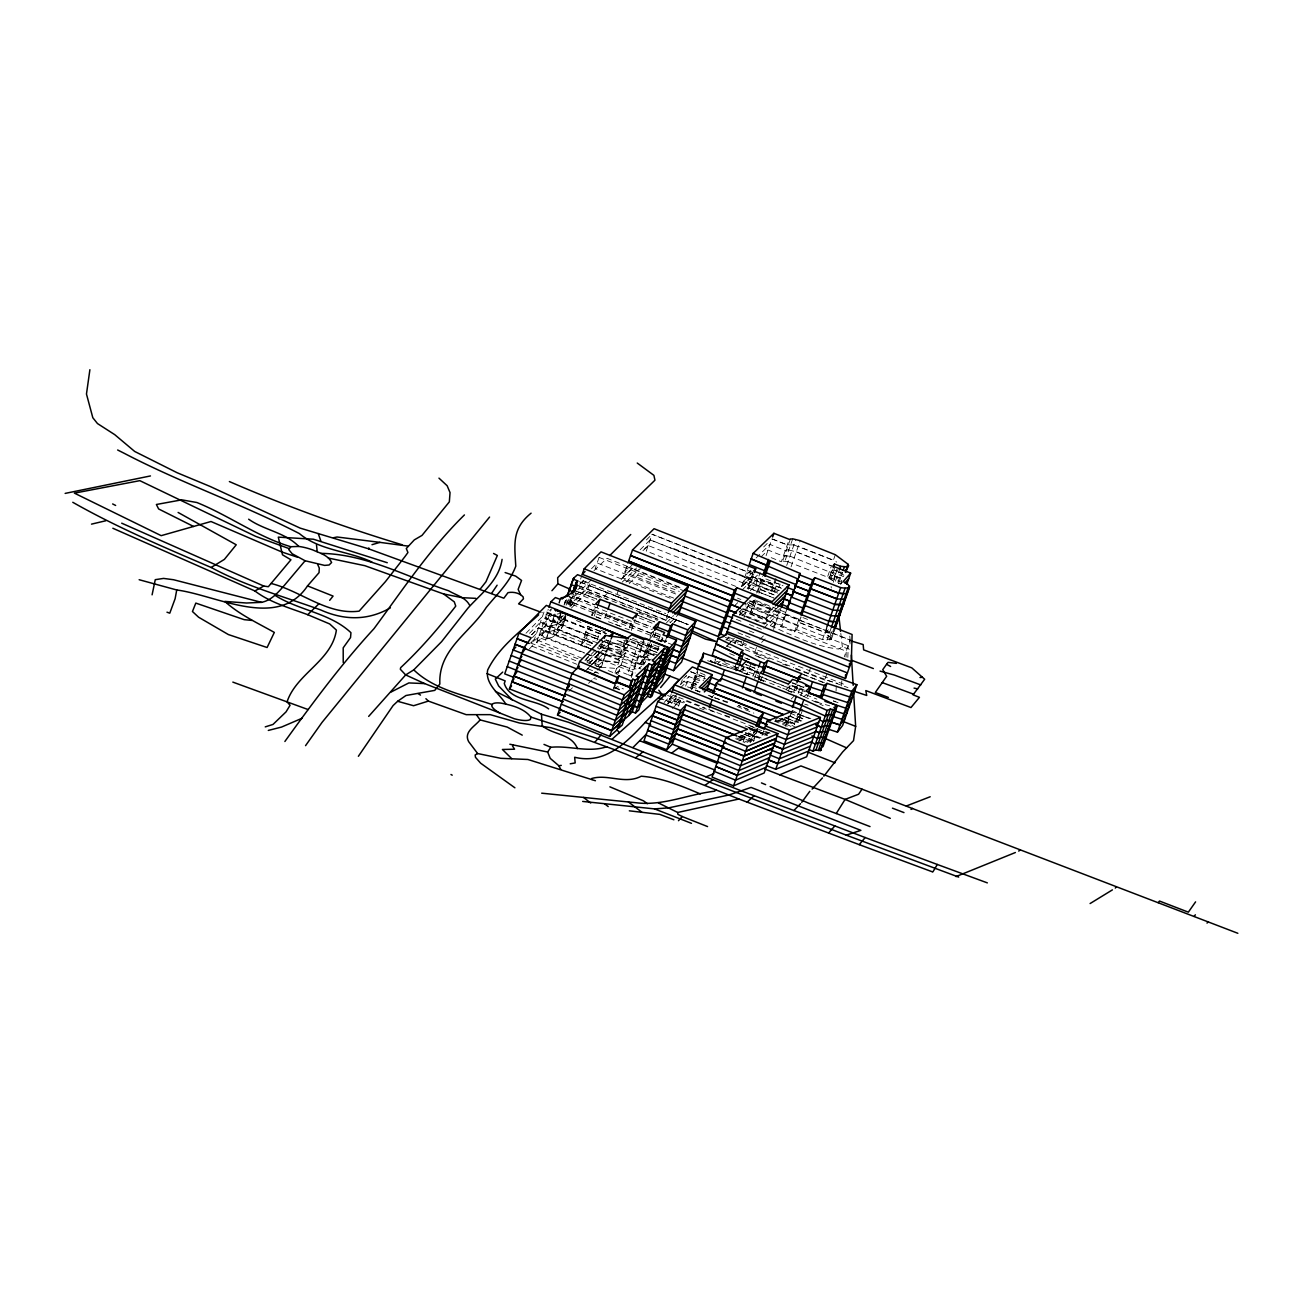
<?xml version="1.0" encoding="UTF-8"?>
<svg xmlns="http://www.w3.org/2000/svg" width="1303" height="1303" viewBox="0 0 1303 1303"><rect width="100%" height="100%" fill="white"/><g stroke="black" fill="none" stroke-linecap="round" stroke-linejoin="round"><path stroke-width="0.75" stroke-dasharray="5 3.75" d="M836.07 690.997L836.265 685.085M841.624 685.85L841.819 679.938M846.038 657.152L846.233 651.239L746 611.873L741.928 616.205M847.846 657.364L848.204 645.636M850.028 643.991L850.159 640.017L749.925 600.667L747.205 603.582M787.175 608.273L780.741 626.596L794.488 631.922L796.605 629.626L822.47 639.594L831.281 639.529L833.92 630.945L832.308 633.014L824.962 632.46L799.097 622.492M691.502 689.596L697.007 671.876M693.75 681.16L693.294 685.492L690.541 688.375L696.421 671.566M695.704 675.557L695.265 679.873L692.496 682.772L696.209 684.238M697.675 669.954L697.252 674.188L694.466 677.169L703.718 680.817M529.327 648.927L532.064 646.158L544.361 611.009L602.133 634.414M578.027 658.797L536.592 642.574L548.254 609.267M536.592 642.574L541.12 638.323L551.462 608.778L546.934 613.029L603.436 635.164M541.12 638.323L545.762 640.034L556.104 610.488M558.743 602.963L560.029 599.266M545.762 640.034L555.29 614.593M559.231 603.305L561.17 597.784M546.902 638.535L552.211 637.314L560.599 613.371M565.958 614.593L563.45 621.726L558.84 619.821L561.349 612.687M563.987 605.162L567.228 595.878M558.84 619.821L560.86 615.146M564.736 604.071L566.023 600.374L569.688 597.116M552.211 637.314L555.713 634.789L562.13 616.466M566.088 605.162L568.027 599.641L564.525 602.165M569.053 598.957L567.766 602.637L669.139 642.656M555.713 634.789L562.798 626.026L561.935 623.111L564.427 615.977M565.29 601.4L569.883 603.387L568.352 604.771L572.278 593.565M567.261 595.797L571.87 597.702L568.385 604.69M561.463 628.763L565.909 616.026M569.867 604.739L573.776 593.614M562.798 626.026L565.29 618.892M569.9 605.765L573.141 596.481M571.186 605.993L575.714 593.06M582.246 574.395L580.307 579.916L665.768 613.632M571.333 608.143L586.757 592.621L591.22 579.884L574.395 596.823L594.836 604.853L574.428 596.741M599.071 557.472L595.162 568.597L673.195 599.38M588.728 647.689L581.301 644.79L587.734 626.466L606.302 633.633M600.927 618.876L591.676 615.179L593.614 609.641L595.878 607.198M581.301 644.79L585.78 640.082L590.226 627.346L585.764 632.069L598.745 637.134L585.796 631.988M594.184 616.058L598.077 604.918M597.002 640.408L600.211 631.255M604.82 618.111L608.061 608.827M618.795 589.184L616.303 596.318L689.89 625.359M673.667 598.093L622.753 577.897L628.6 561.17M596.302 665.931L600.96 667.185L611.498 637.053M611.449 638.177L601.66 666.126L597.637 669.97M629.219 583.565L637.835 575.079L640.343 567.945M781.539 588.321L751.652 576.529L753.802 574.362L652.135 534.23L646.255 551.055L736.618 586.708M590.585 648.422L618.404 659.285L624.821 640.946L628.16 637.411M629.43 627.818L632.672 618.534M615 673.016L627.134 638.356M618.404 659.285L622.85 654.562L629.284 636.222M631.271 630.538L635.164 619.414L630.717 624.137M617.964 674.026L629.593 640.848L625.017 644.399L609.397 643.096M613.583 687.968L615.016 683.863M613.061 689.45L615.814 684.987M632.411 674.449L631.059 675.915L627.476 674.417L640.131 638.258M631.092 675.834L643.747 639.675M631.336 677.511L644.024 641.271M650.067 637.2L653.324 627.916M650.604 641.467L642.216 665.393L639.04 668.667L649.399 639.121L655.556 632.851L661.11 635.066M652.591 635.783L653.878 632.085M651.614 644.138L645.18 662.478L642.216 665.393L598.24 648.389M655.539 632.932L653.601 638.454L664.758 642.721L666.778 640.701M658.52 640.343L661.745 631.173M578.353 585.519L665.67 619.967L667.625 614.364M659.106 645.995L657.168 651.516L658.829 649.236L647.461 644.643M672.902 644.952L661.093 640.31L662.38 636.63M661.435 641.793L662.722 638.112L651.386 633.437L653.503 631.255L651.353 633.519M666.696 637.2L664.758 642.721L659.155 640.669M667.771 703.913L671.11 694.385M680.687 684.368L682.349 679.645M678.57 706.275L680.557 700.591L684.173 701.991M685.639 686.111L688.978 676.583L699.825 680.785M692.007 689.173L697.219 674.27M705.07 675.573L703.815 679.14L709.435 677.169M714.565 662.51L715.852 658.829L710.249 660.8M749.225 564.606L741.407 586.936L753.867 574.884L741.374 587.018M752.971 572.766L747.759 587.653L773.917 597.979M739.501 615.195L740.755 611.628M748.557 589.331L753.785 574.444L652.119 534.311M734.908 643.552L736.162 639.985L741.863 642.135L736.162 639.985M744.046 617.475L749.909 600.748L850.126 640.099L844.279 656.842M750.186 590.634L755.724 585.275L760.186 572.538M766.099 555.648L771.962 538.905L787.273 544.849L788.559 544.247M756.408 600.634L786.458 612.719L782.012 625.44L750.626 612.524L754.681 598.712M756.668 593.028L762.532 576.284M750.626 612.524L755.072 599.787L756.375 600.716L751.912 613.452M757.711 592.262L762.923 577.359M759.014 593.191L764.226 578.304L783.038 585.796M736.439 662.706L734.501 668.227L747.026 674.579L750.951 663.374M744.29 640.278L742.352 645.816L754.877 652.168L793.755 667.559M737.645 670.214L735.055 669.188L736.977 663.65M736 670.98L737.286 667.299M739.599 664.595L737.661 670.133L746.114 674.368M761.131 679.417L757.157 677.609L759.095 672.087L755.121 670.426L744.274 666.745L739.795 671.273L707.334 660.605L739.795 671.273L741.749 665.67M744.241 666.827L742.319 672.348L753.167 676.029L755.088 670.508L744.241 666.827L739.811 671.192M755.724 585.275L771.018 591.301L775.464 578.565M771.197 557.651L781.36 561.756L789.211 539.328M771.018 591.301L772.288 590.699L776.751 577.962M790.498 538.725L782.663 561.072L781.36 561.756M774.519 590.78L777.011 583.663L780.155 584.2L777.647 591.318L772.288 590.699M792.713 538.823L784.895 561.153L782.663 561.072L788.022 561.691M754.893 652.086L756.831 646.565M786.703 565.469L795.856 539.361M791.084 566.805L800.221 540.696M754.616 678.456L757.874 669.172M773.51 629.512L781.263 607.345M760.284 672.934L758.346 678.456L767.679 682.251M759.893 676.371L758.607 680.052L761.783 677.169L796.003 690.574L797.957 684.971L792.582 682.788M760.463 680.932L762.434 675.736M743.085 741.977L745.87 734.029L738.671 737.058M750.463 742.14L755.479 727.807M753.411 741.602L758.427 727.269M794.488 631.922L800.905 613.583M796.605 629.626L801.068 616.889L798.934 619.186L785.237 613.794L786.491 612.638M763.721 730.771L762.06 735.495L769.275 732.644M775.366 721.243L776.621 717.676M782.712 688.098L786.426 689.662L788.396 684.059M835.321 554.72L833.383 560.241L836.673 562.065M788.592 690.541L790.514 685.02M834.099 570.128L837.161 571.268L832.536 569.655L828.903 577.245L844.979 583.549M829.278 578.939L832.536 569.655M833.285 582.294L836.998 569.655L833.073 580.861L830.793 578.89L834.718 567.668M793.869 691.551L797.127 682.251M835.402 581.203L838.66 571.919L842.52 572.326M785.481 726.227L788.82 716.699M790.97 726.423L786.475 724.354L789.732 715.054M796.328 727.677L787.729 723.149L794.146 704.825M792.419 685.606L800.058 687.919L798.104 693.522L790.465 691.225M837.796 582.506L841.038 573.206L838.497 571.756M838.595 583.532L842.487 572.408M800.759 695.769L804 686.486M810.531 667.82L808.609 673.342L847.976 687.609M840.679 584.575L841.966 580.894L835.239 576.692M822.47 639.594L826.916 626.857M831.428 638.079L825.011 633.502L827.503 626.385M795.97 722.074L799.879 710.949M802.746 709.337L798.853 720.478L794.162 724.663L798.087 713.458L808.544 718.409M826.9 640.164L831.347 627.443M810.841 718.49L800.759 715.445L798.267 722.579L784.813 717.399M807.323 696.714L808.609 693.033M829.913 636.467L832.422 629.349M829.799 640.131L834.262 627.411M831.281 639.529L835.744 626.792M826.754 674.205L824.815 679.726L837.568 683.407M573.173 596.399L567.212 604.038M569.834 604.82L571.219 602.002L570.356 599.087L571.87 597.702M565.274 601.481L566.056 600.308M661.077 640.392L662.755 638.03M549.508 614.381L554.15 616.091L555.306 614.511L560.616 613.29M562.163 616.384L552.211 621.612L547.569 619.902L543.009 624.235L591.969 643.421M553.319 620.195L552.179 621.694L547.537 619.984M549.426 631.32L548.254 632.9L543.644 631.108L539.084 635.441L584.281 653.145M828.871 577.327L830.597 575.177L840.549 577.929M575.877 660.621L531.315 643.259L548.4 629.04L555.322 621.026L550.501 616.189L541.706 612.508M753.834 732.53L757.304 728.524M757.271 728.605L753.802 732.612L750.088 731.048M756.766 731.993L752.14 737.335L744.632 734.452M755.056 736.879L745.609 733.133L755.088 736.798L750.43 742.205L737.368 736.977M786.426 689.662L790.546 684.938M825.011 633.502L828.724 629.284M569.965 606.595L584.9 590.682L607.41 599.527M664.09 702.496L669.042 697.268L684.401 703.327M606.139 614.348L633.225 624.935L628.779 629.658L625.049 628.29M591.66 615.244L596.155 610.456M583.809 637.672L588.304 632.867M560.176 622.068L565.942 615.944M739.11 612.068L741.83 609.152M739.843 614.837L747.971 606.27L848.172 645.702M730.055 642.786L726.015 647.037L734.078 638.617M731.406 641.369L734.11 638.535M717.481 664.09L720.184 661.256M642.982 644.252L641.63 645.718L629.61 640.767L625.049 644.317M640.848 650.376L653.731 655.409L640.881 650.295L639.512 651.761L635.929 650.246M605.162 655.181L620.798 656.468L625.391 652.852L637.411 657.787L638.763 656.337L649.774 660.735M669.449 699.108L673.553 694.857L669.416 699.19L682.593 704.434M667.739 703.995L677.332 693.978L673.96 703.587L679.498 698.343M671.517 703.115L675.638 698.783M645.474 650.327L651.63 644.057M643.503 655.946L646.711 652.591M644.79 662.852L641.565 661.468L647.705 655.262L651.402 656.761M641.548 661.549L644.708 658.276M795.156 687.854L797.99 684.889M791.263 698.994L794.064 696.111M586.073 658.846L590.389 654.415M598.908 645.799L603.175 641.451L594.95 664.953L605.586 654.92L594.412 650.392M586.822 661.989L601.09 647.396L622.932 650.344M589.005 663.585L598.973 653.438L620.814 656.386M592.556 663.911L607.556 649.317L600.097 646.288M526.005 633.242L542.423 616.547L602.035 640.767M529.507 633.307L540.468 622.15L592.637 643.275L540.436 622.231M531.673 634.675L538.497 627.753L592.539 649.627L538.481 627.834L531.64 634.756M532.406 637.59L536.543 633.356L603.598 660.605M530.451 643.193L534.572 638.959L582.995 658.666M584.982 660.621L598.663 646.76M588.484 660.686L600.83 648.128M589.265 663.52L598.875 653.731M596.904 659.351L584.591 671.811L596.888 659.432L603.077 661.142L618.713 662.429L623.274 658.895L631.678 662.413M568.939 691.274L573.043 687.121M583.907 580.242L578.141 585.747L604.592 596.106L608.713 591.92M621.108 579.395L632.118 568.271L682.43 588.223M591.497 568.711L597.132 562.994L677.006 594.51M579.721 584.2L583.956 579.884M577.75 589.803L586.203 581.252M659.774 636.776L572.424 602.426L589.282 585.405L676.615 619.772L673.814 622.59M665.67 619.967L671.306 614.25M666.501 622.753L673.537 615.619M670.149 622.72L678.554 614.25M673.798 622.671L676.599 619.853M660.084 641.092L662.885 638.258M679.075 701.226L675.736 704.581L662.185 699.141M646.369 539.979L650.702 535.647M640.099 549.833L650.181 539.849L751.847 579.965L749.697 582.132L777.712 593.191M648.21 545.452L642.477 551.12L648.194 545.534L749.86 585.65M633.323 563.792L624.674 572.375L677.511 593.223M622.72 577.978L634.235 566.577M622.199 582.164L636.581 567.929M625.977 582.115L638.91 569.362M646.679 652.673L649.676 649.66L657.119 652.51L625.245 639.854M741.26 586.578L749.583 578.369L777.94 589.298M747.841 604.722L768.216 612.85L773.901 607.198M768.216 612.85L773.884 607.279M776.181 608.631L766.262 618.453L742.14 608.941L766.294 618.388M779.878 608.664L764.291 624.072L740.169 614.544L764.324 623.99L770.187 607.247L751.652 599.852M763.753 628.274L779.324 612.882M770.268 625.521L777.37 618.485L745.609 605.944M759.844 639.415L764.095 635.229M772.549 626.955L775.399 624.088M761.571 642.428L767.223 636.858M749.876 585.568L747.727 587.734L773.884 598.061M758.313 678.537L760.724 676.143M763.656 546.951L767.842 542.846M756.147 557.912L770.024 544.442L785.286 550.534L786.589 549.85M761.115 556.821L768.07 550.045L783.331 556.137L789.993 556.088M750.87 570.372L745.3 575.812L779.194 590.65L761.001 582.897M743.345 581.415L753.053 571.968M742.189 589.95L757.45 575.144M747.14 588.858L758.248 578.06L773.542 584.086L777.044 583.581M734.957 605.358L737.726 602.67M714.956 663.357L717.041 661.37L734.469 668.309M711.291 697.659L713.832 695.232M594.005 570.633L606.986 558.27L632.118 568.271M683.766 678.26L686.534 675.638L683.733 678.342M680.671 684.45L688.994 676.501M680.394 687.87L687.316 681.306L696.339 684.889M672.283 708.392L680.589 700.509M602.768 642.607L605.439 640.099M600.813 648.21L608.81 640.604M598.843 653.813L609.511 643.715L603.924 641.451M598.272 665.621L603.631 660.523M592.36 674.905L596.334 671.143M597.67 669.889L601.66 666.126L584.884 659.334M588.5 683.358L595.145 677.088M541.054 629.838L545.582 625.587M783.25 619.479L784.52 618.241L754.437 606.237M780.741 626.596L782.012 625.44M745.235 649.692L756.424 653.943L759.388 651.207M561.935 623.111L563.45 621.726M559.606 618.713L563.271 615.439M614.593 689.01L617.313 686.583L623.486 688.929M803.984 696.633L806.329 694.499M796.133 719.061L800.808 714.875M735.022 669.253L737.319 667.217M622.915 650.425L627.509 646.809L635.913 650.327M616.563 668.553L621.156 664.921L633.177 669.872L634.528 668.406L638.177 669.937M615.993 673.325L619.039 670.964L627.443 674.498M615.977 673.407L619.006 671.045M560.192 621.987L556.674 624.593L551.364 625.798M849.295 649.252L842.341 646.842L838.725 649.041C805.27 645.62 775.464 625.326 743.671 615.26L739.632 611.889M550.501 616.189L556.674 613.241M738.785 741.114L744.225 738.752L738.622 736.537L744.192 738.834M776.213 721.699L788.852 716.634M787.159 721.422L781.767 723.572L787.142 721.504L779.748 718.572M556.69 624.512L551.381 625.717L550.224 627.297L545.615 625.505L541.071 629.756L588.125 648.291M549.394 631.401C556.544 630.701 562.147 624.87 565.323 618.827L564.46 615.896M838.562 583.614L841.526 583.663M786.572 549.931L788.82 549.947M784.601 555.55L786.833 555.632M618.681 662.51L596.839 659.562M600.927 667.25L616.596 668.472M840.533 578.011L830.581 575.258M829.425 632.965L824.994 632.378L799.13 622.411L796.98 624.805L783.266 619.397M793.918 544.882L787.256 544.931L771.962 538.905M788.787 550.029L796.328 551.821L831.412 565.844M604.739 641.858L609.413 643.014M601.058 647.477L607.279 649.138M594.152 672.055L598.81 673.293M593.598 678.505L596.725 679.254M816.932 702.236L829.718 705.819M793.885 544.963L833.383 560.241L798.267 546.299M789.96 556.169L832.747 573.271M788.006 561.772L827.47 577.131L833.073 580.861M815.059 701.144L818.414 702.187M804.717 704.157L808.072 705.2M778.217 720.168L787.729 723.149M714.614 697.887L729.257 702.431M710.151 710.624L717.464 712.936M724.777 715.249L730.25 716.992M695.688 675.638L705.265 678.668M693.717 681.241L699.483 683.033M691.763 686.844L697.512 688.635M744.094 673.032L753.134 676.11M554.182 616.01L549.54 614.299L544.98 618.632L597.702 639.284L544.996 618.55M756.424 653.943L771.36 659.66M782.566 663.944L788.168 666.077M795.644 668.944L827.389 681.078M653.471 644.838L659.041 646.988M649.643 649.741L657.087 652.591M795.188 687.789L805.254 691.73M789.015 710.852L800.759 715.445M802.909 617.606L808.463 619.739M590.813 645.522L548.4 629.04M748.899 728.507L767.418 735.723M745.365 732.595L758.313 737.677M737.775 736.211L750.772 741.212M690.688 671.696L705.151 677.299M690.655 671.778L705.135 677.381M779.389 718.816L792.077 723.735M687.447 686.811L701.894 692.496M784.781 717.318L788.413 718.816M775.529 720.087L786.442 724.435M830.858 571.642L846.934 577.946M593.647 609.56L633.209 625.017M595.846 616.71L600.846 618.664M615.016 624.186L622.231 627.02L608.371 621.694M658.162 650.132L629.903 639.056L658.129 650.213M623.73 640.343L627.313 641.825L622.867 646.549L606.172 640.034M587.734 626.466L606.27 633.698M546.967 612.947L603.468 635.082M654.318 655.002L616.645 640.245L654.285 655.083M606.204 639.952L625.359 647.428L620.896 652.151L583.825 637.59M599.624 639.952L650.474 659.872L599.592 640.017M585.78 640.082L592.425 642.672M599.364 645.392L622.85 654.562M599.543 646.288L644.708 664.074M636.613 662.445L643.975 665.328L636.646 662.364L635.294 663.83L631.711 662.331M683.081 681.208L696.339 686.388M590.047 648.943L640.864 668.944M586.203 653.813L635.164 672.983M765.61 731.423L771.197 733.703M587.441 662.494L593.093 664.709M594.966 665.442L600.618 667.657M608.159 670.605L617.573 674.303M736.765 738.019L747.889 742.368M758.216 578.141L773.51 584.167M673.814 548.547L749.583 578.369M599.087 557.391L684.547 591.09M579.363 581.692L688.277 624.593L579.346 581.773M758.248 656.761L763.933 658.992M803.642 674.579L824.441 682.756M579.281 588.044L658.129 619.186M726.423 645.93L731.634 648.063M622.394 605.423L628.03 607.638M639.268 612.068L658.031 619.43M586.757 592.621L599.771 597.735M638.796 613.094L657.38 620.391M576.382 591.139L596.823 599.168L576.349 591.22M654.432 621.84L637.704 615.26L654.415 621.922M575.437 592.898L594.184 600.374M639.284 618.045L652.412 623.306M729.696 653.585L734.908 655.735M635.75 620.863L650.62 626.71M633.861 620.212L650.588 626.792M569.72 597.035L652.314 629.658M572.457 602.344L659.807 636.695M638.047 644.219L641.662 645.636M576.415 620.619L582.05 622.834M600.83 630.245L606.465 632.46M790.726 711.161L809.375 718.588M789.032 715.966L803.984 721.846M633.812 656.289L637.428 657.722M781.751 718.556L796.703 724.435M781.719 718.637L796.67 724.517M714.679 697.626L729.599 703.587M737.091 706.438L753.883 713.148M774.471 721.162L787.517 726.374M708.734 709.369L738.654 721.162M740.56 721.829L753.606 727.058M745.137 725.999L767.548 734.827M748.834 727.563L767.516 734.908M746.847 733.247L759.926 738.394M744.664 734.387L752.14 737.335L756.75 732.074L749.176 729.077L766.262 735.658M751.684 576.447L785.318 589.722M650.148 539.931L751.815 580.047M749.714 582.05L777.744 593.109M749.437 601.074L779.308 612.947M741.765 610.814L775.383 624.17M626.678 566.691L681.355 588.37M637.835 575.079L679.27 591.415M736.374 619.332L741.912 621.612M749.372 624.463L754.909 626.743M756.799 627.394L762.336 629.675M749.258 630.799L754.812 633.079M738.019 632.737L743.557 635.017M745.446 635.669L750.984 637.949M728.068 637.02L746.635 644.35M725.152 637.281L843.481 684.124M795.644 668.211L808.577 673.423M755.137 655.507L764.503 659.302M802.094 674.058L822.73 682.316M833.415 700.9L838.643 702.968L833.399 700.981M749.013 668.895L758.265 672.56M791.605 685.769L802.713 690.167L791.572 685.834M758.248 672.641L743.638 666.208M724.826 662.673L816.851 699.125M769.584 682.902L780.806 687.43M760.007 679.629L763.721 681.094M791.491 692.105L785.937 689.906L791.458 692.186M759.975 679.71L763.688 681.176M700.167 672.934L705.689 675.215M692.528 682.691L696.242 684.156M686.078 701.112L706.454 709.158M667.592 695.444L684.433 702.187M699.45 708.034L705.07 710.249M750.039 728.019L766.881 734.762M665.914 700.232L680.883 706.242M748.362 732.823L761.441 738.101M740.169 736.374L751.489 740.935M735.625 738.736L744.974 742.515M604.592 596.106L670.638 622.28M759.209 673.993L743.019 666.191M754.486 676.55L757.124 677.69M632.444 638.291L658.927 648.78M750.593 726.292L761.799 730.722M763.656 731.472L771.115 734.42M614.967 687.414L622.085 690.329M614.772 687.968L621.889 690.883M796.296 551.902L831.395 565.925L827.486 577.05L830.809 578.809M747.287 570.128L752.352 572.229M743.361 581.333L758.607 587.506M760.333 589.428L775.366 595.422L760.3 589.51L758.639 587.425M737.482 598.142L740.87 599.494M749.355 602.882L753.118 605.39M749.323 602.963L752.711 604.315M743.443 608.729L750.219 611.433M672.983 695.134L676.746 696.633M678.668 697.3L704.972 707.871M748.15 709.418L738.215 705.412L748.134 709.484M647.428 644.724L658.797 649.317M645.49 650.246L656.859 654.839M643.535 655.865L653.275 659.79M600.064 646.369L607.524 649.399M594.38 650.474L605.553 655.002M532.064 646.158L576.773 664.269M587.962 668.797L597.279 672.576M621.124 665.002L629.561 668.455M790.4 713.132L805.107 719.859M788.429 718.735L795.954 722.155M797.941 716.471L805.14 719.777M804.016 696.551L823.154 705.656M796.166 718.979L801.361 721.536M710.265 660.719L721.015 665.914M800.058 687.919L808.658 692.447M799.814 694.434L806.704 698.05M792.208 710.347L800.791 714.94M841.07 573.125L843.937 575.291M753.15 605.309L754.404 606.318M832.78 573.19L835.223 576.773M836.966 569.737L837.178 571.154M831.119 586.464L831.298 587.979M840.81 633.323L842.341 646.842M849.8 636.092L850.207 640.669M728.589 637.232L725.885 640.066L728.556 637.314M735.364 643.063L726.634 639.643L735.332 643.145M742.352 645.816L737.107 643.747L742.319 645.881M749.404 659.627L743.769 657.412L749.388 659.709M754.958 668.211L745.577 664.497L754.942 668.292M803.804 687.495L792.533 683.049L803.772 687.577M699.825 691.958L694.271 689.759L699.792 692.04M712.79 697.072L707.236 694.874L712.757 697.154M754.176 740.593L739.176 734.664L754.144 740.674M798.853 720.478L790.253 715.95L798.82 720.559"/><path stroke-width="1.5" d="M845.549 674.628L845.452 678.521L727.123 631.678M849.507 663.341L849.377 667.315L731.048 620.472M845.468 678.44L851.331 661.712L852.097 634.496L751.864 595.145L732.986 614.951L725.804 635.441M491.997 704.516L491.866 706.161A20.571 5.847 19.3 0 0 499.831 713.018L514.294 718.735A20.685 5.88 19.3 0 0 530.435 719.321L530.907 717.09C523.806 708.148 511.542 705.184 500.808 703.083A20.685 5.88 19.3 0 0 492.078 704.532C465.269 695.427 434.55 690.004 413.768 669.872L405.673 674.921L368.668 716.389M835.907 625.261L834.262 627.411M837.878 619.658L836.233 621.792L828.887 621.254L803.055 611.205L800.905 613.583L787.191 608.192L800.205 573.483L753.15 553.384L749.258 564.525L764.486 570.681L766.18 572.701L796.28 584.689M839.669 615.586L839.832 614.055M841.803 608.452L840.158 610.586L832.812 610.048L806.98 599.999L804.831 602.377L791.116 596.969M843.595 604.364L843.758 602.849M845.728 597.246L844.083 599.38L836.738 598.843L810.889 588.858L808.756 591.171L795.025 585.845L796.312 584.607M847.683 591.627L846.038 593.777L838.709 593.223L812.844 583.255M849.475 587.555L845.093 588.207L831.379 627.362L835.777 626.71L849.475 587.555L848.123 584.51L843.204 581.545L850.647 573.108L832.796 566.121L834.506 564.052L840.614 566.316L847.39 566.919L848.546 565.795L847.862 564.085L835.321 554.72L800.221 540.696L792.713 538.823L789.211 539.328L773.917 533.302L753.15 553.384M701.291 661.647L701.6 658.732M808.658 692.447L810.596 686.925L801.996 682.397L792.485 679.417L788.396 684.059L760.284 672.934L765.04 668.292L746.212 661.207L741.749 665.67L703.539 653.21L703.115 657.461L700.346 660.344L697.105 669.644M853.644 693.049L855.648 726.341L853.53 740.625L842.634 751.978L823.838 776.197M540.094 611.873L518.578 603.859L523.464 598.794L523.089 596.807C519.311 592.898 513.235 591.562 507.975 592.67L503.838 598.207L368.651 548.84L368.814 547.911M505.776 703.946C499.114 693.44 485.009 683.977 487.648 670.068C498.74 647.135 520.272 631.646 538.66 614.837M89.891 369.71L86.47 394.027L92.822 417.742L97.481 423.556L114.729 434.648L134.714 451.473L177.094 472.712L210.353 486.556L300.13 528.106L368.651 548.84M139.144 579.721L176.736 589.982L175.123 598.68L169.781 613.176L166.979 612.198M152.093 594.836L155.269 579.672L163.575 578.418L173.576 579.737L261.512 602.344C271.545 600.39 278.06 592.376 284.526 585.177L305.114 560.762L324.626 565.404L329.089 564.997L331.597 562.505C328.389 555.208 319.251 552.879 312.525 549.833A22.9 6.499 19.3 0 0 298.794 546.446L290.797 546.723L288.826 549.654L292.149 553.742L305.114 560.762M502.095 559.362C498.837 581.138 480.84 593.614 467.744 608.387L441.587 641.679L413.768 669.872M611.482 638.095L613.404 632.574L546.332 605.406L518.985 633.111L504.717 673.863L513.431 677.218M560.599 708.946L509.424 688.896L523.692 648.145L531.184 637.818L518.985 633.111M548.921 607.345L550.86 601.823L555.387 597.572L560.029 599.266L561.17 597.784C568.336 597.197 573.906 591.285 577.066 585.275L576.203 582.343L577.734 580.959L573.125 579.069L567.261 595.797M571.268 585.405L567.228 595.878M665.931 667.69L673.488 670.654L681.583 662.038L695.851 621.287L577.538 574.688L573.874 577.962L571.154 584.672M572.31 593.484L576.203 582.343M574.281 587.881L575.144 590.796L574.248 587.946L577.734 580.959M574.444 591.692L575.731 587.995M575.779 588.956L577.066 585.275M686.437 591.741L669.595 608.762L582.278 574.314L584.2 568.792L601.025 551.869L688.375 586.22L678.586 614.169M557.489 715.07L572.033 673.521L577.408 667.918L615.016 683.863L616.726 682.365L631.629 688.293L617.085 729.859L609.674 736.407L557.489 715.07L560.176 712.269M598.11 604.853L600.048 599.315L637.134 613.811L635.831 617.492M579.64 661.501L577.555 667.462L615.146 683.489L616.889 681.925L618.974 675.964L631.466 680.932L632.851 679.189L635.441 680.182L638.959 677.202L636.043 676.045L649.041 663.83L652.298 665.1L655.556 662.038L652.298 660.768L664.302 648.34L667.185 649.464L669.009 647.656L645.083 638.291L643.747 639.675L631.711 634.805L627.134 638.356L605.292 635.408L579.64 661.501L617.264 677.462L618.974 675.964M608.094 608.745L610.032 603.224M745.951 604.071L732.986 598.859L730.494 601.383L628.6 561.17L632.525 549.964L654.073 528.709L755.74 568.841L754.453 572.522M604.25 638.389L605.292 635.408M615.179 683.423L617.264 677.462M609.674 736.407L624.218 694.857L631.629 688.293M631.466 680.932L629.382 686.893L616.856 682.006M629.691 688.212L632.851 679.189M635.441 680.182L618.648 728.133L622.166 725.152L638.959 677.202M654.562 630.163L656.5 624.642L659.465 621.71L670.622 625.977L672.641 623.958L687.772 629.886L695.851 621.287M654.529 630.245L657.526 627.232L659.465 621.71M623.388 720.331L628.893 715.428L645.702 667.462M628.893 715.428L632.248 711.78L649.041 663.83M668.292 612.443L671.55 603.159L688.375 586.22M632.248 711.78L635.489 713.067L652.298 665.1M655.556 662.038L638.763 710.005L635.489 713.067M666.713 637.118L670.622 625.977M666.696 637.2L668.732 635.098L672.641 623.958M640.832 703.213L647.51 696.291L664.302 648.34M647.51 696.291L650.392 697.431L667.185 649.464M650.392 697.431L652.217 695.607L669.009 647.656M676.534 640.082L669.514 648.291L655.23 689.043L662.266 680.834L676.534 640.082L663.032 634.789L664.677 632.509L653.324 627.916L656.5 624.642M657.738 701.535L643.975 740.853L666.778 749.795L672.25 744.176L686.013 704.858L747.547 729.224L725.82 737.775L712.057 777.093L733.573 785.856L764.161 772.988L777.924 733.67L669.253 690.704L657.738 701.535L680.557 710.493L686.013 704.858M673.488 670.654L687.772 629.886M671.68 692.724L674.465 684.775L692.333 666.973L712.236 674.677L707.22 689.01L704.304 691.942M666.778 749.795L680.557 710.493M699.63 664.351L703.539 653.21M691.763 626.108L718.181 636.532L734.42 590.161L736.879 587.734L772.142 601.644L789.113 584.933L753.623 570.926L755.74 568.841M827.942 729.061L837.471 732.139L842.618 725.494L856.885 684.743L810.531 667.82L726.83 633.421L723.702 636.418L718.1 638.389L712.236 655.116L724.745 661.256M718.181 636.532L720.657 634.089L736.879 587.734M766.392 765.61L775.741 769.275L806.638 756.782L820.401 717.464L721.373 678.488L716.308 683.326L712.969 692.854L777.858 717.937M709.321 707.724L712.106 699.76L674.465 684.775M700.346 660.344L724.435 669.856L720.526 680.997L711.275 677.332M772.63 536.983L773.917 533.302M763.2 574.362L768.412 559.476M763.607 575.437L768.819 560.551M764.894 576.382L770.106 561.479M718.1 638.389L743.182 650.49L740.902 652.445L737.009 663.569L742.987 666.273M739.632 664.514L743.524 653.389L740.902 652.445M742.449 687.935L746.358 676.811L724.435 669.856M758.541 667.25L760.48 661.729L743.524 653.389M781.295 607.263L789.113 584.933M754.046 692.593L757.939 681.469L746.358 676.811M763.167 667.006L764.47 663.308L767.646 660.442L801.882 673.765L799.081 676.648L797.159 682.169M763.102 673.814L767.646 660.442M787.175 608.273L790.384 601.497L782.891 598.419M794.993 588.37L798.234 579.086L751.212 558.922M798.918 577.164L800.205 573.483M733.573 785.856L747.336 746.538L777.924 733.67M756.066 726.146L758.851 718.197L763.477 712.855L699.206 687.479L712.236 674.677M758.46 727.188L763.477 712.855M800.938 613.501L812.681 579.965L814.815 577.652L840.663 587.62L845.093 588.207M801.736 614.967L814.815 577.652M764.291 729.11L767.076 721.162L790.498 711.894L716.308 683.326M833.203 567.733L834.506 564.052M839.327 569.997L840.614 566.316M792.354 707.529L796.263 696.405L757.939 681.469M843.171 570.486L844.458 566.805M775.741 769.275L789.504 729.957L820.401 717.464M846.575 567.766L847.862 564.085M847.39 566.919L845.452 572.44L848.546 565.795M826.949 626.776L840.663 587.62M799.895 710.868L803.804 699.744L796.263 696.405M823.056 694.515L820.353 696.665L808.609 693.033L812.535 681.811L824.278 685.459L826.949 683.375L851.739 691.372L856.885 684.743M846.755 584.249L850.647 573.108M834.295 627.329L848.009 588.174M834.588 629.023L849.621 586.106M824.278 685.459L820.369 696.584L808.642 692.952M821.737 698.278L826.949 683.375M809.31 749.583L812.909 751.228L827.177 710.477L830.304 709.06L834.702 709.842L835.663 709.369L833.904 707.448L837.275 705.917L805.938 691.03L810.596 686.925M812.909 751.228L816.036 749.811L830.304 709.06M816.036 749.811L818.349 750.447L832.633 709.695M818.349 750.447L820.434 750.593L835.288 708.425M820.434 750.593L835.663 709.369M823.007 746.668L837.275 705.917M837.471 732.139L851.739 691.372M919.983 677.511L922.443 677.299L924.658 679.254L913.061 694.857L919.446 697.333L910.976 707.545L865.795 690.574L866.739 695.46L853.53 691.079M890.617 666.484L886.577 664.318L882.75 669.644L886.659 676.273L875.307 692.463L888.353 697.414M987.348 882.88L937.313 864.475L932.867 871.902M284.901 741.505L285.113 741.146C313.16 702.252 341.565 663.879 374.01 628.649C402.79 589.673 429.534 549.166 464.422 514.929M770.154 786.507L808.821 803.267L836.249 813.512L845.093 799.407L858.596 794.227L862.032 789.178L1237.85 933.29M305.553 745.658L322.036 722.399L489.57 517.063M914.055 688.098L917.67 688.929M491.54 593.451L497.111 585.194M358.374 756.294L393.099 705.558L397.627 701.291L405.966 695.509L434.762 690.378L439.844 684.026C438.215 649.203 469.911 633.144 486.214 607.524C496.85 594.445 509.782 582.392 515.793 566.154C514.376 543.286 512.128 528.643 531.087 513.17M573.125 579.069L573.874 577.962M569.981 589.086L569.199 590.275L573.809 592.181M1195.584 901.871L1188.352 912.165L1159.491 901.041L1158.188 902.653M809.814 791.312L801.72 802.322M505.124 572.554L515.679 576.121L521.558 580.438L518.138 589.396L520.532 594.575M524.979 649.236L521.737 653.748L572.913 673.798M519.767 659.351L521.933 656.321M521.053 660.442L517.812 664.953L568.988 685.003M515.841 670.556L518.008 667.527M565.062 696.209L513.887 676.159L517.112 671.664M514.082 678.733L511.949 681.681L563.124 701.747L511.916 681.762M509.424 688.896L511.558 685.948M886.577 664.318L888.011 662.364L896.399 663.357M425.902 698.701L428.394 701.095L466.197 714.663L490.237 714.647L519.425 723.002L550.892 727.677L572.424 734.387L615.407 750.007L738.915 799.016L859.198 844.637L865.192 837.552L937.313 864.475M1194.102 916.416L1195.34 914.804M854.963 690.264L849.784 696.975L824.994 688.978L822.34 690.981L805.531 685.492L810.596 687.349M852.993 695.867L847.813 702.594L823.024 694.597M851.038 701.486L845.859 708.197L824.913 701.34M849.067 707.089L843.888 713.8L834.36 710.721M841.933 719.403L847.113 712.692M839.995 724.924L830.467 721.846L839.963 725.005L845.142 718.295M479.976 589.379L485.954 581.757L497.355 555.485L493.56 553.449M329.692 600.325L333.079 596.074L307.524 585.894C277.914 630.408 216.738 595.162 176.736 589.982M1115.287 888.092L1116.345 886.757M476.947 715.445L480.09 719.891C475.058 726.325 463.445 731.814 468.64 741.619L477.647 753.541L500.775 758.313L527.894 759.486L595.422 780.741M594.934 742.173L601.009 734.957M660.621 687.561L670.133 676.192L679.303 679.743L665.996 693.945L662.038 694.499L612.035 739.241M121.7 523.187L263.776 586.057L268.337 586.725L290.944 559.785L282.49 554.801L278.288 537.129L313.388 539.214L387.268 562.717M800.514 803.69L793.869 810.515L741.993 791.149L568.515 722.302L541.478 714.207L495.449 691.356M667.543 653.894L674.596 645.604M665.589 659.497L672.625 651.207M663.618 665.116L670.67 656.826M668.7 662.429L661.68 670.638L668.683 662.51M666.745 668.032L659.725 676.241L666.713 668.113M657.738 681.925L664.774 673.635M715.852 789.813L714.679 791.198C688.538 794.195 663.146 806.068 636.564 802.795L541.69 793.185M761.815 717.578L757.157 723.002L710.444 704.483M756.636 726.471L760.138 722.383M307.524 585.894L319.056 572.652L319.268 568.027L317.72 564.541M438.964 478.136L447.157 485.742L450.04 492.599L449.34 501.867L422.009 535.403L414.321 539.882L406.292 548.53L407.937 552.505L404.891 556.69L385.46 581.61L359.123 611.14C327.395 615.325 300.749 590.862 271.089 583.467M630.75 534.491L609.771 555.55M551.935 590.715L557.896 583.874L557.651 577.734L605.097 528.692L654.953 480.188L653.894 475.351L637.248 463.037M865.192 837.552L834.848 825.923L828.659 832.959M502.73 672.071L495.319 679.107L498.642 685.964L512.34 700.069M844.963 582.93L848.725 578.646M678.472 820.711L682.283 816.558L707.562 826.574M812.111 789.097L822.47 777.94M638.063 678.407L646.956 669.791L650.181 671.143L653.438 668.081L650.197 671.061M643.584 673.504L646.923 669.856M641.467 679.547L644.838 675.817L648.096 677.104L651.353 674.042M631.727 696.519L640.62 687.903L643.829 689.254L647.119 686.127M637.232 691.616L640.587 687.984M635.115 697.659L638.503 693.945L641.711 695.297L645.001 692.17M633.03 703.62L627.525 708.523L636.385 699.988L639.594 701.34L642.884 698.196M625.375 714.647L634.268 706.014L637.509 707.301L640.783 704.239M630.896 709.744L634.235 706.096L637.493 707.382M798.267 579.004L796.98 580.242L810.71 585.568L812.877 583.174L838.725 593.158L843.155 593.728M794.341 590.21L793.055 591.448L806.785 596.774L808.951 594.396L834.783 604.445L843.627 604.299M112.84 528.252L254.883 590.959C270.144 602.589 289.82 607.996 307.72 614.69L318.795 603.892M693.913 626.808L685.801 635.506L670.703 629.496L668.651 631.597L657.526 627.232M691.958 632.411L683.847 641.109L668.732 635.098M681.909 646.63L689.987 638.014L681.876 646.711L674.335 643.666M672.348 649.35L679.905 652.314L688.033 643.633M686.062 649.236L677.951 657.917L670.394 654.953L677.983 657.836M684.108 654.839L675.98 663.52L668.455 660.474M632.672 618.534L637.134 613.811M600.048 599.315L595.585 604.038L633.356 618.697M654.415 712.708C632.835 734.729 610.26 765.903 574.656 757.255L575.177 762.923L570.209 763.819M569.362 686.013L566.691 688.815L618.844 710.216L626.271 703.587M566.658 688.896L569.346 686.078M654.187 662.657L662.217 654.301L665.1 655.425M652.07 668.7L660.1 660.328L662.95 661.549L664.807 659.644L659.285 657.494M647.835 680.785L655.865 672.413L658.732 673.618L660.588 671.729L655.051 669.563L660.556 671.811M645.718 686.828L653.764 678.456L656.614 679.661L658.471 677.772L652.95 675.606M644.936 691.486L651.647 684.498L654.497 685.704L656.354 683.814L650.832 681.648L656.321 683.88M641.499 698.897L649.529 690.541L652.38 691.746L654.236 689.841M677.218 720.022L654.399 711.063L677.185 720.087L682.674 714.386L736.765 735.804L682.642 714.467M724.256 747.254L677.625 728.8L672.136 734.501L649.35 725.478M645.995 735.087L668.765 744.111L674.27 738.41L718.995 756.212M668.765 744.111L674.237 738.492M515.858 647.07L513.105 649.92L521.819 653.292M579.509 666.159L576.773 668.928L523.692 648.145M582.246 574.395L585.08 571.496M670.426 611.547L684.466 597.344M672.674 612.915L682.511 602.963M674.921 614.283L680.541 608.566M632.981 747.499L646.369 734.045M666.924 653.617L665.067 655.507L662.185 654.383M660.865 667.511L657.982 666.37L651.288 673.358L657.982 666.37L660.833 667.576L662.69 665.686L657.168 663.536M630.571 555.567L732.449 595.78L734.957 593.256L747.906 598.468M726.602 612.508L729.061 610.065L736.488 612.996L729.029 610.146L726.569 612.589L685.085 596.122M773.021 604.462L787.175 590.454M777.598 607.231L783.25 601.66M701.877 688.017L710.591 679.4M703.083 689.971L708.897 684.205M609.413 636.336L613.404 632.574M649.236 680.085L645.946 683.228L642.721 681.86L633.844 690.476M747.14 802.159L754.144 795.693M762.499 668.928L765.708 665.963L799.944 679.286M634.577 685.671L641.499 679.466M628.225 703.783L635.147 697.577M509.848 744.241L547.635 751.994L550.843 747.287C569.411 745.365 588.679 753.02 606.742 746.717M629.87 693.343L622.427 699.972L570.274 678.554M628.079 698.457L620.635 705.102L568.483 683.684M624.479 708.718L617.036 715.347L564.883 693.929M622.687 713.832L615.244 720.478L563.091 699.059M620.896 718.963L613.452 725.592L561.3 704.174M636.874 683.163L633.323 686.209L630.766 685.15L629.365 686.958L616.889 681.925M631.206 692.251L634.756 689.189M629.121 698.213L632.655 695.232L629.088 698.294M624.414 703.262L626.971 704.337L630.538 701.275M626.971 704.337L630.505 701.356M628.421 707.317L624.886 710.298L628.388 707.399M622.769 716.324L626.303 713.36L622.753 716.406M620.668 722.367L624.186 719.386M620.635 722.448L624.153 719.468M1207.018 923.078L1208.386 921.954M635.571 757.857L643.21 751.603M561.935 599.119L568.189 594.135M822.307 691.062L824.994 688.978M671.566 753.134L678.423 748.134L717.481 763.346M704.972 785.351L712.871 779.683M263.776 586.057L254.883 590.959M911.009 809.44L912.54 808.414M1018.669 851.071L1020.379 850.012M1090.09 903.549L1112.42 889.868M477.647 753.541L475.155 754.991L475.465 757.304L480.628 763.183L514.897 787.794M390.705 692.202L408.833 682.935L424.631 683.586L499.831 713.018M833.725 714.891L828.333 714.663L825.239 715.999L794.325 701.926M830.777 721.048L831.395 719.549M829.799 726.097L824.408 725.869L821.281 727.286L815.89 724.81M826.851 732.253L827.47 730.771M72.773 502.29C117.091 527.487 164.145 547.309 211.151 567.473L224.393 559.378L236.234 544.784L178.104 512.454M825.206 716.08L828.333 714.663M822.47 731.406L819.326 732.889L815.727 731.244M818.545 742.612L815.401 744.111L811.834 742.368M302.231 718.181L281.529 727.074L268.304 730.429M745.691 751.261L776.279 738.394L745.658 751.342L724.175 742.498M774.585 743.199L743.997 756.066L722.465 747.385L743.997 756.066L774.568 743.28M742.319 760.871L772.907 748.003L742.287 760.952L720.803 752.108M771.229 752.808L740.609 765.757L719.126 756.913M769.552 757.613L738.931 770.562L717.432 761.718M715.722 766.604L737.237 775.366L767.858 762.418M766.18 767.223L735.56 780.171L714.077 771.327M1015.379 852.52L956.044 876.577M839.702 615.505L835.272 616.238M705.949 776.881L713.946 773.64M818.74 722.188L787.826 734.762L765.431 725.885M817.062 726.993L786.149 739.567L776.832 735.82M815.385 731.797L784.455 744.371L775.138 740.625M813.691 736.602L782.777 749.176L773.428 745.511M812.013 741.407L781.1 753.981L769.878 749.583M810.336 746.212L779.406 758.786L770.089 755.04M808.658 751.017L777.728 763.591L768.379 759.926M513.121 745.104L512.535 746L514.571 749.209L502.421 749.486L511.753 758.655M930.195 796.752L906.334 806.003M390.363 607.882C367.772 620.863 344.106 620.407 320.717 609.951C283.842 596.53 246.055 586.334 211.151 567.473M764.78 768.998L779.748 774.813L800.905 765.92L862.032 789.178M265.242 726.879L273.011 724.435L286.057 711.861L290.08 705.249L287.051 701.877L232.83 682.104M428.394 701.095L413.572 705.721L397.627 701.291M530.907 717.09L597.849 738.703L846.217 835.142L860.876 830.353L751.065 787.419L728.882 794.993L668.52 807.893L654.497 808.886L582.669 801.426M371.99 544.687L379.971 542.374L408.36 546.152M288.777 548.482L255.567 536.315L139.828 480.66L74.401 493.137L161.181 535.663L210.988 521.509L281.774 551.967L297.426 557.195M91.503 524.132L105.82 520.76M658.341 802.876L677.674 812.469L738.915 799.016M150.464 475.937L65.15 493.397M333.487 537.732L337.086 536.999L379.971 542.374M547.635 751.994L550.224 758.362L558.873 765.757L561.267 765.382M261.512 602.344L246.511 603.012L224.849 601.416C239.215 614.527 257.489 622.899 274.33 632.427L267.099 647.51L228.383 634.561L198.593 617.215L192.453 611.514L195.808 603.094L244.166 619.658L252.033 620.44M320.945 553.384C365.85 553.905 406.813 576.968 448.574 590.748C455.708 595.048 465.562 597.263 469.617 605.227M842.145 604.901L834.8 604.364M838.22 616.107L830.842 615.651L805.026 605.602L802.86 607.98L789.162 602.589L790.416 601.416L782.859 598.5M475.807 598.354L462.239 597.686L443.557 593.956L364.824 565.681L328.421 558.075M830.809 720.966L826.379 720.266M826.884 732.172L822.454 731.488M822.812 737.71L825.874 737.303L825.499 736.374L825.858 737.384M818.528 742.694L822.959 743.394M820.841 743.329L822.926 743.476L823.545 741.977M629.333 810.824L659.79 814.375L673.879 819.782M828.92 621.173L833.35 621.759M480.09 719.891L507.225 727.09L522.242 735.136M117.645 449.991L124.42 453.411C181.312 483.12 242.505 504.212 299.348 533.562C320.017 550.762 348.194 550.778 371.876 562.016M828.724 720.82L826.411 720.184L823.252 721.683L819.685 719.956M822.844 737.645L820.483 737.091L817.356 738.492L811.997 735.934M880.079 671.11L894.298 675.035L920.765 684.938M852.048 641.223L863.156 644.562L863.645 649.855L911.791 667.853L922.443 677.299M402.024 544.735C343.341 527.015 285.601 505.955 229.377 481.556M832.405 716.324L841.966 719.321M290.797 546.723C257.473 536.82 229.067 515.516 196.883 502.518L181.752 499.847L156.393 504.489L158.624 508.952L193.561 526.461M741.57 658.992L738.98 657.966L741.244 656.012L716.161 643.91M308.078 709.549L287.051 701.877C296.416 673.504 331.956 660.898 336.386 630.098L329.675 623.942L307.72 614.69M958.682 877.098L846.217 835.142M882.229 682.593L913.566 694.19M859.198 844.637L932.248 871.788M779.748 774.813L845.093 799.407L890.291 818.349M793.869 810.515L834.848 825.923M851.348 655.067L851.657 660.263L873.368 668.553M799.081 676.648L812.535 681.811M654.497 808.886L691.47 823.333M810.906 588.777L836.77 598.761M783.282 714.484L714.647 688.049L783.25 714.565M664.546 674.042L670.133 676.192M761.375 716.943L770.61 720.608M759.861 727.269L763.542 728.784M517.047 638.633L527.503 642.672M517.03 638.714L529.23 643.421M515.092 644.236L525.549 648.275M515.06 644.317L525.516 648.357M511.167 655.442L519.848 658.895M892.457 808.169L903.973 812.6M509.196 661.044L519.636 665.165M507.242 666.647L515.923 670.1M836.249 813.512L870.029 826.591M798.951 574.639L812.681 579.965M797.013 580.161L810.743 585.487M795.042 585.764L808.788 591.09M793.087 591.367L806.818 596.693M855.648 726.341L842.047 721.064M639.708 740.739L715.168 770.122M765.692 666.045L799.928 679.368M763.753 671.566L790.758 682.169M756.017 686.99L801.834 705.346M755.87 693.31L761.343 695.444M775.936 701.128L781.409 703.262M645.18 722.432L650.702 724.582M672.381 649.269L679.938 652.233M550.86 601.823L669.514 648.291M681.502 657.673L698.359 664.269M628.03 638.323L554.573 609.56L627.997 638.405M661.403 651.451L666.892 653.683M659.253 657.575L664.791 659.725M767.076 721.162L789.504 729.957M648.715 687.691L654.204 689.922M646.695 693.457L652.217 695.607M773.461 745.43L782.81 749.095M656.093 706.259L678.863 715.298L684.352 709.581L742.14 732.547M519.799 659.269L570.942 679.4M768.412 759.844L777.761 763.509M652.722 715.868L675.524 724.826M652.689 715.95L675.508 724.891L680.997 719.191L729.452 738.475M651.044 720.673L673.814 729.696L679.303 723.996L725.901 742.531M515.874 670.475L567.017 690.606M513.903 676.078L565.079 696.128M584.2 568.792L671.55 603.159M691.16 632.46L705.526 639.121L716.601 641.76L690.785 630.31M712.106 699.76L758.851 718.197M632.525 549.964L734.42 590.161M630.603 555.485L732.481 595.699M628.632 561.088L730.527 601.302M730.999 604.543L740.283 608.208L731.032 604.462L728.524 606.986L685.166 589.77M732.986 614.951L851.331 661.712M732.644 617.948L727.09 615.668L724.598 618.192L681.241 600.992M730.674 623.551L725.136 621.27L722.644 623.795L679.27 606.595M729.077 626.075L847.406 672.918M728.719 629.154L723.165 626.89L720.673 629.398L677.316 612.198M720.657 634.089L724.354 635.555M698.424 665.866L755.984 687.072M707.464 682.202L716.683 685.948M714.761 691.47L707.35 688.538L714.728 691.551M644.822 675.899L648.063 677.185M652.836 690.867L665.54 695.883M807.795 752.059L835.06 762.825M677.593 728.882L724.224 747.336M720.706 751.326L675.948 733.605L670.475 739.224L647.64 730.364L670.475 739.224L675.915 733.687L720.673 751.408M672.25 744.176L718.865 762.63M761.441 782.908L765.627 784.634M760.48 661.729L764.47 663.308M487.029 673.618L505.173 680.883L504.277 683.456C509.815 701.34 535.826 699.157 548.644 708.881M751.196 558.987L766.457 565.079M786.817 587.213L794.309 590.292L792.387 595.813L784.862 592.816L792.354 595.894M780.937 604.022L788.429 607.1M672.82 689.499L710.428 704.565M745.772 689.271L750.707 691.339M658.52 697.659L662.185 699.141M725.82 737.775L747.336 746.538M715.754 766.522L737.27 775.285M572.033 673.521L624.218 694.857M571.186 584.591L575.763 586.562M609.902 786.849L643.503 800.84L647.412 803.707M543.986 744.404L550.843 747.287M700.379 793.918C681.388 785.97 661.989 777.712 641.239 776.23C624.935 784.781 607.898 773.673 591.578 778.543L592.067 779.503M557.896 583.874L569.541 588.94M826.281 738.899L846.592 747.857M424.631 683.586L405.673 674.921L400.314 669.253L400.689 667.625C420.902 648.747 438.899 627.737 455.757 606.123L454.275 601.856L443.557 593.956M803.804 699.744L827.177 710.477M815.922 724.729L821.313 727.204M815.759 731.162L819.359 732.807M716.129 643.991L741.212 656.093M714.191 649.513L739.257 661.696M741.586 658.911L755.154 665.589M682.283 816.558L677.869 814.342L677.674 812.469M112.644 503.952L115.641 505.45M275.047 595.357C298.859 610.521 330.099 612.964 350.947 632.688L350.54 637.59L343.194 647.835L343.226 662.494M450.968 774.487L452.206 775.171M248.645 519.197C264.297 530.288 285.178 532.39 298.794 546.446M418.149 693.603L420.494 695.102M819.636 748.199L821.395 750.121M766.881 566.072L768.184 567.017M764.926 571.675L766.213 572.62M628.437 801.964L641.695 812.046M604.543 803.723L608.208 806.573M583.532 797.42L590.715 803.055M617.085 729.859L619.348 732.693M577.457 748.557C571.186 733.182 552.895 735.12 542.178 725.624L541.478 714.207M658.797 690.232L662.038 694.499M558.873 765.757L560.681 769.259M845.924 569.606L846.592 571.398M833.35 713.946L833.708 714.972M829.425 725.152L829.783 726.178M318.241 533.546L320.896 541.168M838.611 614.022L840.582 631.401M316.482 544.638L317.199 551.658M851.657 660.263L853.172 685.297M785.22 596.057L775.318 605.814L785.188 596.139M619.104 724.093L611.693 730.641L559.476 709.386L611.693 730.641L619.072 724.159M767.109 724.615L759.682 721.748L767.076 724.696"/></g></svg>
